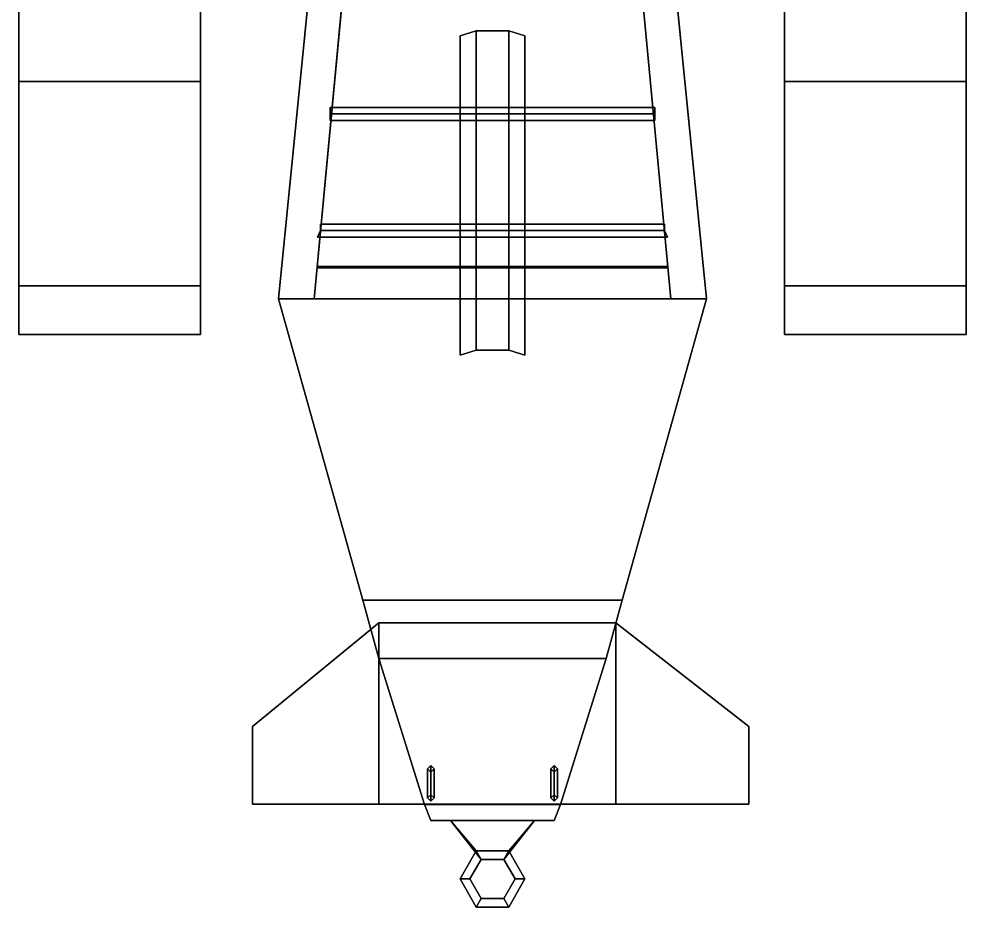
# Model space of a CAD drawing. Extents: x -1.46 to 1.46, y -4.16 to 2.51.
# Drawn here: x -1.46 to 1.46, y -4.157 to -1.417 of the extents above; entities that cross this region are included whole.
import ezdxf

# ---------------------------------------------------------------- set-up
doc = ezdxf.new("R2010")
doc.units = 0
doc.layers.get('0').update_dxf_attribs({"linetype": 'CONTINUOUS'})
doc.layers.add('RAMPS', color=3, linetype='CONTINUOUS')
doc.layers.add('SHOVEL', color=6, linetype='CONTINUOUS')

msp = doc.modelspace()

# ---------------------------------------------------------------- linework, layer by layer
for points in [[(-0.47, -0.37, 0.55), (-0.66, -2.28, 0.26), (-0.66, -2.28, 0.54), (-0.47, -0.37, 0.94)], [(-0.37, -0.37, 0.55), (-0.55, -2.28, 0.26), (-0.66, -2.28, 0.26), (-0.47, -0.37, 0.55)], [(-0.55, -2.28, 0.54), (-0.55, -2.28, 0.26), (-0.37, -0.37, 0.55), (-0.37, -0.37, 0.94)], [(0.37, -0.37, 0.55), (0.55, -2.28, 0.26), (0.55, -2.28, 0.54), (0.37, -0.37, 0.94)], [(0.47, -0.37, 0.55), (0.66, -2.28, 0.26), (0.55, -2.28, 0.26), (0.37, -0.37, 0.55)], [(0.66, -2.28, 0.54), (0.66, -2.28, 0.26), (0.47, -0.37, 0.55), (0.47, -0.37, 0.94)], [(-0.5107, -0.7792, 0.8543), (-0.66, -2.28, 0.54), (-0.55, -2.28, 0.54), (-0.4086, -0.7795, 0.8542)], [(0.409, -0.7839, 0.8533), (0.55, -2.28, 0.54), (0.66, -2.28, 0.54), (0.5111, -0.783, 0.8535)], [(-0.1, -1.4691, 0.7824), (-0.05, -1.454, 0.6971), (-0.05, -2.4389, 0.5235), (-0.1, -2.4539, 0.6088)], [(-0.05, -1.454, 0.6971), (-0.1, -1.4691, 0.7824), (-0.1, -2.4539, 0.6088), (-0.05, -2.4389, 0.5235)], [(-0.05, -1.454, 0.6971), (0.05, -1.454, 0.6971), (0.05, -2.4389, 0.5235), (-0.05, -2.4389, 0.5235)], [(0.05, -1.454, 0.6971), (-0.05, -1.454, 0.6971), (-0.05, -2.4389, 0.5235), (0.05, -2.4389, 0.5235)], [(0.05, -1.454, 0.6971), (0.1, -1.4691, 0.7824), (0.1, -2.4539, 0.6088), (0.05, -2.4389, 0.5235)], [(0.1, -1.4691, 0.7824), (0.05, -1.454, 0.6971), (0.05, -2.4389, 0.5235), (0.1, -2.4539, 0.6088)], [(0.5, -1.71, 0.65), (0.5, -1.69, 0.63), (-0.5, -1.69, 0.63), (-0.5, -1.71, 0.65)], [(0.5, -1.69, 0.63), (0.5, -1.71, 0.61), (-0.5, -1.71, 0.61), (-0.5, -1.69, 0.63)], [(0.5, -1.73, 0.63), (0.5, -1.71, 0.65), (-0.5, -1.71, 0.65), (-0.5, -1.73, 0.63)], [(0.5, -1.71, 0.61), (0.5, -1.73, 0.63), (-0.5, -1.73, 0.63), (-0.5, -1.71, 0.61)], [(0.54, -2.09, 0.56), (0.53, -2.07, 0.58), (-0.53, -2.07, 0.58), (-0.54, -2.09, 0.56)], [(0.53, -2.07, 0.54), (0.54, -2.09, 0.56), (-0.54, -2.09, 0.56), (-0.53, -2.07, 0.54)], [(0.53, -2.07, 0.58), (0.53, -2.05, 0.56), (-0.53, -2.05, 0.56), (-0.53, -2.07, 0.58)], [(0.53, -2.05, 0.56), (0.53, -2.07, 0.54), (-0.53, -2.07, 0.54), (-0.53, -2.05, 0.56)], [(-0.5406, -2.1808, 0.5608), (-0.55, -2.28, 0.54), (0.55, -2.28, 0.54), (0.5406, -2.1807, 0.5608)], [(0.541, -2.1843, 0.2745), (0.55, -2.28, 0.26), (-0.55, -2.28, 0.26), (-0.541, -2.1845, 0.2745)], [(0.5406, -2.1807, 0.5608), (0.541, -2.1843, 0.2745), (-0.541, -2.1845, 0.2745), (-0.5406, -2.1808, 0.5608)], [(0.66, -2.28, 0.26), (0.4, -3.21, 0.12), (-0.4, -3.21, 0.12), (-0.66, -2.28, 0.26)], [(-0.66, -2.28, 0.26), (-0.4, -3.21, 0.12), (-0.4, -3.21, 0.36), (-0.66, -2.28, 0.54)], [(-0.66, -2.28, 0.54), (-0.4, -3.21, 0.36), (0.4, -3.21, 0.36), (0.66, -2.28, 0.54)], [(0.4, -3.21, 0.36), (0.4, -3.21, 0.12), (0.66, -2.28, 0.26), (0.66, -2.28, 0.54)], [(-0.4, -3.21, 0.12), (-0.35, -3.39, 0.12), (-0.35, -3.39, 0.33), (-0.4, -3.21, 0.36)], [(0.4, -3.21, 0.12), (0.35, -3.39, 0.12), (-0.35, -3.39, 0.12), (-0.4, -3.21, 0.12)], [(-0.4, -3.21, 0.36), (-0.35, -3.39, 0.33), (0.35, -3.39, 0.33), (0.4, -3.21, 0.36)], [(0.35, -3.39, 0.33), (0.35, -3.39, 0.12), (0.4, -3.21, 0.12), (0.4, -3.21, 0.36)], [(-0.35, -3.39, 0.12), (-0.21, -3.84, 0.12), (-0.21, -3.84, 0.28), (-0.35, -3.39, 0.33)], [(0.35, -3.39, 0.12), (0.21, -3.84, 0.12), (-0.21, -3.84, 0.12), (-0.35, -3.39, 0.12)], [(-0.35, -3.39, 0.33), (-0.21, -3.84, 0.28), (0.21, -3.84, 0.28), (0.35, -3.39, 0.33)], [(0.21, -3.84, 0.28), (0.21, -3.84, 0.12), (0.35, -3.39, 0.12), (0.35, -3.39, 0.33)], [(-0.19, -3.72, 0.29), (-0.2, -3.73, 0.29), (-0.2, -3.73, 0.38), (-0.19, -3.72, 0.39)], [(-0.2, -3.82, 0.38), (-0.19, -3.83, 0.39), (-0.19, -3.72, 0.39), (-0.2, -3.73, 0.38)], [(-0.2, -3.73, 0.29), (-0.19, -3.74, 0.29), (-0.19, -3.74, 0.37), (-0.2, -3.73, 0.38)], [(-0.19, -3.81, 0.37), (-0.2, -3.82, 0.38), (-0.2, -3.73, 0.38), (-0.19, -3.74, 0.37)], [(-0.18, -3.73, 0.29), (-0.19, -3.72, 0.29), (-0.19, -3.72, 0.39), (-0.18, -3.73, 0.38)], [(-0.19, -3.83, 0.39), (-0.18, -3.82, 0.38), (-0.18, -3.73, 0.38), (-0.19, -3.72, 0.39)], [(-0.19, -3.74, 0.29), (-0.18, -3.73, 0.29), (-0.18, -3.73, 0.38), (-0.19, -3.74, 0.37)], [(-0.18, -3.82, 0.38), (-0.19, -3.81, 0.37), (-0.19, -3.74, 0.37), (-0.18, -3.73, 0.38)], [(0.18, -3.82, 0.38), (0.19, -3.83, 0.39), (0.19, -3.72, 0.39), (0.18, -3.73, 0.38)], [(0.19, -3.72, 0.29), (0.18, -3.73, 0.29), (0.18, -3.73, 0.38), (0.19, -3.72, 0.39)], [(0.19, -3.81, 0.37), (0.18, -3.82, 0.38), (0.18, -3.73, 0.38), (0.19, -3.74, 0.37)], [(0.18, -3.73, 0.29), (0.19, -3.74, 0.29), (0.19, -3.74, 0.37), (0.18, -3.73, 0.38)], [(0.19, -3.83, 0.39), (0.2, -3.82, 0.38), (0.2, -3.73, 0.38), (0.19, -3.72, 0.39)], [(0.2, -3.73, 0.29), (0.19, -3.72, 0.29), (0.19, -3.72, 0.39), (0.2, -3.73, 0.38)], [(0.2, -3.82, 0.38), (0.19, -3.81, 0.37), (0.19, -3.74, 0.37), (0.2, -3.73, 0.38)], [(0.19, -3.74, 0.29), (0.2, -3.73, 0.29), (0.2, -3.73, 0.38), (0.19, -3.74, 0.37)], [(-0.19, -3.81, 0.28), (-0.2, -3.82, 0.28), (-0.2, -3.82, 0.38), (-0.19, -3.81, 0.37)], [(-0.2, -3.82, 0.28), (-0.19, -3.83, 0.28), (-0.19, -3.83, 0.39), (-0.2, -3.82, 0.38)], [(-0.18, -3.82, 0.28), (-0.19, -3.81, 0.28), (-0.19, -3.81, 0.37), (-0.18, -3.82, 0.38)], [(-0.19, -3.83, 0.28), (-0.18, -3.82, 0.28), (-0.18, -3.82, 0.38), (-0.19, -3.83, 0.39)], [(0.19, -3.81, 0.28), (0.18, -3.82, 0.28), (0.18, -3.82, 0.38), (0.19, -3.81, 0.37)], [(0.18, -3.82, 0.28), (0.19, -3.83, 0.28), (0.19, -3.83, 0.39), (0.18, -3.82, 0.38)], [(0.2, -3.82, 0.28), (0.19, -3.81, 0.28), (0.19, -3.81, 0.37), (0.2, -3.82, 0.38)], [(0.19, -3.83, 0.28), (0.2, -3.82, 0.28), (0.2, -3.82, 0.38), (0.19, -3.83, 0.39)], [(-0.21, -3.84, 0.28), (-0.19, -3.89, 0.22), (0.19, -3.89, 0.22), (0.21, -3.84, 0.28)], [(-0.21, -3.84, 0.12), (-0.19, -3.89, 0.18), (-0.19, -3.89, 0.22), (-0.21, -3.84, 0.28)], [(0.21, -3.84, 0.12), (0.19, -3.89, 0.18), (-0.19, -3.89, 0.18), (-0.21, -3.84, 0.12)], [(0.19, -3.89, 0.22), (0.19, -3.89, 0.18), (0.21, -3.84, 0.12), (0.21, -3.84, 0.28)], [(-0.19, -3.89, 0.22), (-0.19, -3.89, 0.18), (0.19, -3.89, 0.18), (0.19, -3.89, 0.22)], [(0.13, -3.89, 0.18), (0.035, -4.0094, 0.2227), (-0.035, -4.0094, 0.2227), (-0.13, -3.89, 0.18)], [(-0.13, -3.89, 0.22), (-0.05, -3.9834, 0.24), (0.05, -3.9834, 0.24), (0.13, -3.89, 0.22)], [(-0.13, -3.89, 0.18), (-0.035, -4.0094, 0.2227), (-0.05, -3.9834, 0.24), (-0.13, -3.89, 0.22)], [(0.05, -3.9834, 0.24), (0.035, -4.0094, 0.2227), (0.13, -3.89, 0.18), (0.13, -3.89, 0.22)], [(-0.1, -4.07, 0.24), (-0.07, -4.07, 0.2573), (-0.035, -4.0094, 0.2573), (-0.05, -3.9834, 0.24)], [(-0.07, -4.07, 0.2227), (-0.1, -4.07, 0.24), (-0.05, -3.9834, 0.24), (-0.035, -4.0094, 0.2227)], [(-0.05, -3.9834, 0.24), (-0.035, -4.0094, 0.2573), (0.035, -4.0094, 0.2573), (0.05, -3.9834, 0.24)], [(-0.035, -4.0094, 0.2227), (-0.05, -3.9834, 0.24), (0.05, -3.9834, 0.24), (0.035, -4.0094, 0.2227)], [(0.05, -3.9834, 0.24), (0.035, -4.0094, 0.2573), (0.07, -4.07, 0.2573), (0.1, -4.07, 0.24)], [(0.035, -4.0094, 0.2227), (0.05, -3.9834, 0.24), (0.1, -4.07, 0.24), (0.07, -4.07, 0.2227)], [(-0.07, -4.07, 0.2573), (-0.07, -4.07, 0.2227), (-0.035, -4.0094, 0.2227), (-0.035, -4.0094, 0.2573)], [(-0.035, -4.0094, 0.2573), (-0.035, -4.0094, 0.2227), (0.035, -4.0094, 0.2227), (0.035, -4.0094, 0.2573)], [(0.035, -4.0094, 0.2573), (0.035, -4.0094, 0.2227), (0.07, -4.07, 0.2227), (0.07, -4.07, 0.2573)], [(-0.05, -4.1566, 0.24), (-0.035, -4.1306, 0.2573), (-0.07, -4.07, 0.2573), (-0.1, -4.07, 0.24)], [(-0.035, -4.1306, 0.2227), (-0.05, -4.1566, 0.24), (-0.1, -4.07, 0.24), (-0.07, -4.07, 0.2227)], [(-0.035, -4.1306, 0.2573), (-0.035, -4.1306, 0.2227), (-0.07, -4.07, 0.2227), (-0.07, -4.07, 0.2573)], [(0.1, -4.07, 0.24), (0.07, -4.07, 0.2573), (0.035, -4.1306, 0.2573), (0.05, -4.1566, 0.24)], [(0.07, -4.07, 0.2573), (0.07, -4.07, 0.2227), (0.035, -4.1306, 0.2227), (0.035, -4.1306, 0.2573)], [(0.07, -4.07, 0.2227), (0.1, -4.07, 0.24), (0.05, -4.1566, 0.24), (0.035, -4.1306, 0.2227)], [(0.05, -4.1566, 0.24), (0.035, -4.1306, 0.2573), (-0.035, -4.1306, 0.2573), (-0.05, -4.1566, 0.24)], [(0.035, -4.1306, 0.2227), (0.05, -4.1566, 0.24), (-0.05, -4.1566, 0.24), (-0.035, -4.1306, 0.2227)], [(0.035, -4.1306, 0.2573), (0.035, -4.1306, 0.2227), (-0.035, -4.1306, 0.2227), (-0.035, -4.1306, 0.2573)]]:
    msp.add_3dface(points)
at = {"layer": 'RAMPS'}
for points in [[(-0.9, -1.61, 0.3), (-0.9, -0.85), (-1.46, -0.85), (-1.46, -1.61, 0.3)], [(-1.46, -0.85), (-1.46, -1.61), (-1.46, -1.61, 0.3)], [(-0.9, -0.85), (-0.9, -2.39), (-1.46, -2.39), (-1.46, -0.85)], [(-0.9, -1.61, 0.3), (-0.9, -1.61), (-0.9, -0.85), (-0.9, -1.61, 0.3)], [(0.9, -0.85), (0.9, -1.61), (0.9, -1.61, 0.3)], [(1.46, -1.61, 0.3), (1.46, -0.85), (0.9, -0.85), (0.9, -1.61, 0.3)], [(1.46, -0.85), (1.46, -2.39), (0.9, -2.39), (0.9, -0.85)], [(1.46, -1.61, 0.3), (1.46, -1.61), (1.46, -0.85), (1.46, -1.61, 0.3)], [(-1.46, -1.61, 0.3), (-1.46, -1.61, 0.3), (-0.9, -1.61, 0.3)], [(-1.46, -1.61), (-1.46, -2.24), (-1.46, -2.24, 0.83), (-1.46, -1.61, 0.3)], [(-1.46, -1.61, 0.3), (-1.46, -2.24, 0.83), (-0.9, -2.24, 0.83), (-0.9, -1.61, 0.3)], [(-0.9, -2.24, 0.83), (-0.9, -2.24), (-0.9, -1.61), (-0.9, -1.61, 0.3)], [(0.9, -1.61, 0.3), (0.9, -1.61, 0.3), (1.46, -1.61, 0.3)], [(0.9, -1.61), (0.9, -2.24), (0.9, -2.24, 0.83), (0.9, -1.61, 0.3)], [(0.9, -1.61, 0.3), (0.9, -2.24, 0.83), (1.46, -2.24, 0.83), (1.46, -1.61, 0.3)], [(1.46, -2.24, 0.83), (1.46, -2.24), (1.46, -1.61), (1.46, -1.61, 0.3)], [(-1.46, -2.24), (-1.46, -2.39), (-1.46, -2.39, 0.83), (-1.46, -2.24, 0.83)], [(-1.46, -2.24, 0.83), (-1.46, -2.39, 0.83), (-0.9, -2.39, 0.83), (-0.9, -2.24, 0.83)], [(-0.9, -2.39, 0.83), (-0.9, -2.39), (-0.9, -2.24), (-0.9, -2.24, 0.83)], [(0.9, -2.24), (0.9, -2.39), (0.9, -2.39, 0.83), (0.9, -2.24, 0.83)], [(0.9, -2.24, 0.83), (0.9, -2.39, 0.83), (1.46, -2.39, 0.83), (1.46, -2.24, 0.83)], [(1.46, -2.39, 0.83), (1.46, -2.39), (1.46, -2.24), (1.46, -2.24, 0.83)], [(-1.46, -2.39, 0.83), (-1.46, -2.39), (-0.9, -2.39), (-0.9, -2.39, 0.83)], [(0.9, -2.39, 0.83), (0.9, -2.39), (1.46, -2.39), (1.46, -2.39, 0.83)]]:
    msp.add_3dface(points, dxfattribs=at)
at = {"layer": 'SHOVEL'}
for points in [[(-0.35, -3.28, 0.12), (-0.74, -3.6, 0.12), (-0.74, -3.8389, 0.12), (-0.35, -3.8389, 0.12)], [(-0.74, -3.6, 0.12), (-0.35, -3.28, 0.12), (-0.35, -3.8389, 0.12), (-0.74, -3.8389, 0.12)], [(-0.35, -3.28, 0.12), (0.38, -3.28, 0.12), (0.38, -3.8389, 0.12), (-0.35, -3.8389, 0.12)], [(0.38, -3.28, 0.12), (-0.35, -3.28, 0.12), (-0.35, -3.8389, 0.12), (0.38, -3.8389, 0.12)], [(0.79, -3.6, 0.12), (0.38, -3.28, 0.12), (0.38, -3.8389, 0.12), (0.79, -3.8389, 0.12)], [(0.38, -3.28, 0.12), (0.79, -3.6, 0.12), (0.79, -3.8389, 0.12), (0.38, -3.8389, 0.12)]]:
    msp.add_3dface(points, dxfattribs=at)

doc.saveas('drawing.dxf')
